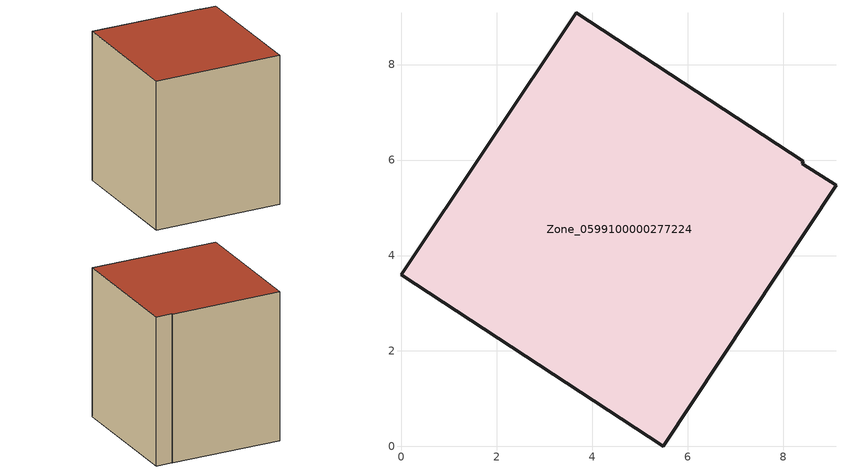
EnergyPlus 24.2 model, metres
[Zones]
Zone_0599100000277224
 floor ground (C_G): 0,3.59 3.66,9.09 8.41,5.97 8.39,5.92 9.1,5.47 5.48,0 z0
 wall outside (C_F): 3.66,9.09 0,3.59 5.48,0 9.1,5.47 8.39,5.92 8.41,5.97 3.66,9.09 z0:7.64
 roof outside (C_R): 9.1,5.47 8.39,5.92 8.41,5.97 3.66,9.09 0,3.59 5.48,0 z7.64
[BUILDING]
Pand.0599100000277224: North Axis=0; Terrain=City; Loads Convergence Tolerance Value=0.04; Temperature Convergence Tolerance Value=0.4; Solar Distribution=FullExterior; Maximum Number of Warmup Days=25; Minimum Number of Warmup Days=1
[Site:Location]
Rotterdam.The.Hague.AP_ZH_NLD Design_Conditions: Latitude=51.96; Longitude=4.45; Time Zone=1; Elevation=-4.5
[SITE:GROUNDTEMPERATURE:BUILDINGSURFACE]
18, 18, 18, 18, 18, 18, 18, 18, 18, 18, 18, 18
[MATERIAL] Thermal Absorptance=0.9; Solar Absorptance=0.7; Visible Absorptance=0.7
Name | Roughness | Thickness | Conductivity | Density | Specific Heat
G.TI.1946 | MediumSmooth | 0.15 | 1 | 540 | 1210
F.TI.1946 | Rough | 0.3 | 0.857143 | 1920 | 840
R.TI.1946 | MediumRough | 0.2 | 0.1 | 1500 | 1000
[CONSTRUCTION]
C_G: G.TI.1946
C_F: F.TI.1946
C_R: R.TI.1946
[ZONE]
Zone_0599100000277224: Type=1; Multiplier=1; Ceiling Height=Autocalculate; Volume=Autocalculate; Floor Area=autocalculate; Part of Total Floor Area=Yes
[ZONEINFILTRATION:DESIGNFLOWRATE]
Infil_Zone_0599100000277224: Zone or ZoneList or Space or SpaceList=Zone_0599100000277224; Schedule=AlwaysOn; Design Flow Rate Calculation Method=Flow/Area; Flow Rate per Floor Area=0.003; Constant Term Coefficient=1; Temperature Term Coefficient=0; Velocity Term Coefficient=0; Velocity Squared Term Coefficient=0
[HVACTEMPLATE:ZONE:IDEALLOADSAIRSYSTEM]
Zone_0599100000277224: Maximum Heating Supply Air Temperature=50; Minimum Cooling Supply Air Temperature=13; Maximum Heating Supply Air Humidity Ratio=0.0156; Minimum Cooling Supply Air Humidity Ratio=0.0077; Heating Limit=NoLimit; Cooling Limit=NoLimit; Dehumidification Control Type=ConstantSensibleHeatRatio; Cooling Sensible Heat Ratio=0.7; Dehumidification Setpoint=60; Humidification Control Type=None; Humidification Setpoint=30; Outdoor Air Method=None; Outdoor Air Flow Rate per Person=0.00944; Outdoor Air Flow Rate per Zone Floor Area=0; Outdoor Air Flow Rate per Zone=0; Demand Controlled Ventilation Type=None; Outdoor Air Economizer Type=NoEconomizer; Heat Recovery Type=None; Sensible Heat Recovery Effectiveness=0.7; Latent Heat Recovery Effectiveness=0.65
[ZONECONTROL:THERMOSTAT]
ThermostatControl_Zone_0599100000277224: Zone or ZoneList=Zone_0599100000277224; Control Type Schedule=DualSetpointControlType; Control 1=Thermostat_Zone_0599100000277224; Temperature Difference Between Cutout And Setpoint=0
[THERMOSTATSETPOINT:DUALSETPOINT]
Thermostat_Zone_0599100000277224: Heating Setpoint Temperature Schedule=HeatingSetpoint_Zone_0599100000277224; Cooling Setpoint Temperature Schedule=CoolingSetpoint_Zone_0599100000277224
[SCHEDULE:COMPACT]
HeatingSetpoint_Zone_0599100000277224: Through: 12/31, For: AllDays, Until: 24:00, 21
CoolingSetpoint_Zone_0599100000277224: Through: 12/31, For: AllDays, Until: 24:00, 24
DualSetpointControlType: Through: 12/31, For: AllDays, Until: 24:00, 4
AlwaysOn: Through: 12/31, For: AllDays, Until: 24:00, 1
